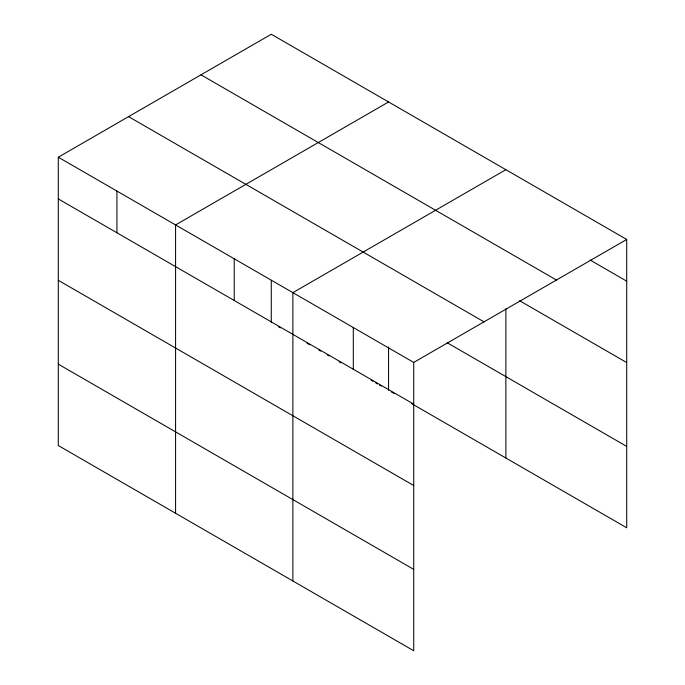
<?xml version="1.0" encoding="UTF-8"?>
<svg xmlns="http://www.w3.org/2000/svg" width="685" height="685" viewBox="0 0 685 685"><rect width="100%" height="100%" fill="white"/><g stroke="black" fill="none" stroke-linecap="round" stroke-linejoin="round"><path stroke-width="1.03" d="M413.723 485.519L413.723 362.425L58.293 157.216L58.293 445.541L413.723 650.75L413.723 485.519L58.293 280.311M58.293 157.216L271.277 34.25L626.706 239.459L626.706 527.784L411.479 403.525M388.566 101.971L175.583 224.928L175.583 513.262M505.864 169.692L292.88 292.649L292.88 580.983M413.723 362.425L626.706 239.459M590.085 260.026L626.706 281.175M200.988 74.828L556.425 280.037M519.59 300.715L626.706 362.553M128.575 116.638L484.012 321.847M447.211 342.774L626.706 446.406M58.293 198.924L413.723 404.133M278.607 326.813L280.439 327.867M307.008 343.211L309.757 344.795M318.927 350.086L320.76 351.148M327.173 354.847L329.005 355.909M339.084 361.731L340.916 362.785M371.159 380.243L372.991 381.305M375.74 382.889L377.572 383.951M379.404 385.004L381.237 386.066M391.315 391.88L394.063 393.473M58.293 364.155L413.723 569.363M505.864 308.704L505.864 458.017M388.566 346.961L388.566 390.296M353.306 327.533L353.306 369.249M271.277 280.302L271.277 322.575M234.236 258.793L234.236 300.501M116.938 191.072L116.938 232.789"/></g></svg>
